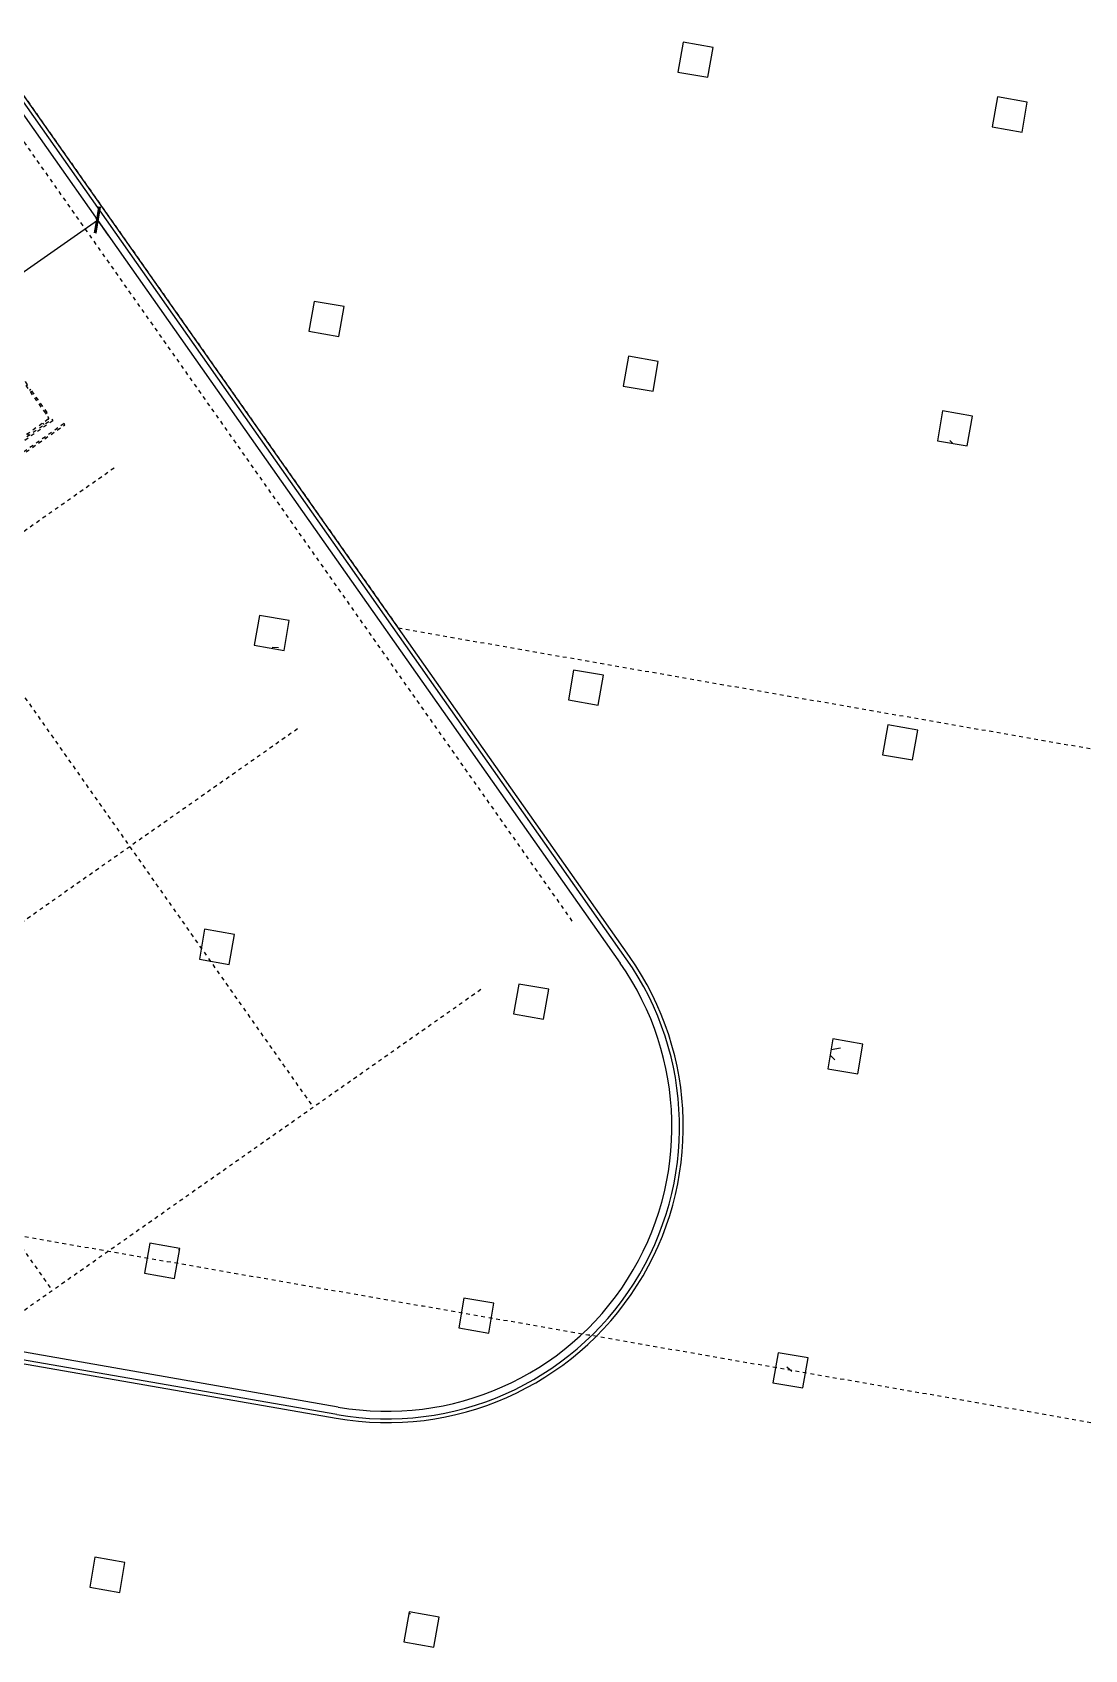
# Model space of a CAD drawing. Extents: x 274235 to 276654, y 142848 to 144425.
# Drawn here: x 276143.54 to 276171.26, y 143142.44 to 143185.07 of the extents above; entities that cross this region are included whole.
import ezdxf

# ---------------------------------------------------------------- set-up
doc = ezdxf.new("R2010")
doc.units = 0
doc.header["$LTSCALE"] = 1.5
for name, pattern in [('ACM-G-CENTER', [50.8, 31.75, -6.35, 6.35, -6.35]), ('ACM-G-HIDDEN2', [4.7625, 3.175, -1.5875]), ('ATDASH', [1.5875, 0.79375, -0.79375]), ('DASH', [0.35, 0.25, -0.1])]:
    doc.linetypes.add(name, pattern=pattern)
doc.layers.get('0').update_dxf_attribs({"linetype": 'CONTINUOUS', "lineweight": 0})
for name, color, linetype, lineweight in [('_ACM-A-ANNO-DIMS', 7, 'CONTINUOUS', 5), ('_ACM-A-ANNO-DIMS-200', 7, 'CONTINUOUS', 5), ('_ACM-A-DETL', 7, 'CONTINUOUS', 5), ('_ACM-A-EQPM', 3, 'CONTINUOUS', 5), ('_ACM-A-FLOR-WDWK', 1, 'CONTINUOUS', 5), ('_ACM-A-GRID', 3, 'CONTINUOUS', 5), ('_ACM-A-WALL-FULL', 6, 'CONTINUOUS', 13), ('_ACM-S-STRU-CLOS', 5, 'CONTINUOUS', 5)]:
    doc.layers.add(name, color=color, linetype=linetype, lineweight=lineweight)
doc.styles.add('Arial', font='arial.ttf', dxfattribs={"height": 750})
doc.styles.add('Arial_1', font='arial.ttf', dxfattribs={"height": 1250})
doc.dimstyles.new('acm_Review_DIMS', dxfattribs={"dimscale": 304.8, "dimtxt": 1275.32425, "dimasz": 4.10105, "dimexe": 4.10105, "dimexo": 2.46063, "dimgap": 3.28084, "dimtad": 1, "dimdec": 3, "dimrnd": 0.001, "dimzin": 0, "dimdsep": 46, "dimtxsty": 'Arial_1', "dimblk1": 'OBLIQUE', "dimblk2": 'OBLIQUE', "dimsah": 1, "dimcen": 0.09, "dimaunit": 1, "dimadec": 4, "dimazin": 0, "dimtfac": 1, "dimtdec": 4, "dimtix": 1, "dimtmove": 0, "dimatfit": 3, "dimfxl": 1, "dimtvp": 1, "dimtfill": 1, "dimtolj": 1, "dimtzin": 0, "dimarcsym": 2})

# ---------------------------------------------------------------- blocks, each defined once
blk = doc.blocks.new('M_Concrete-Rectangular-Column - 800 x 800mm-3794219-B1_Working')
at = {"layer": '_ACM-S-STRU-CLOS'}
h = blk.add_hatch(dxfattribs=at)
h.set_pattern_fill('FP_1', color=256, style=0, pattern_type=2)
h.set_pattern_definition([(50, (-907804, -730404.6), (3643.682, -318.781), [381, -4191]), (355, (-907804, -730404.6), (-704.856, 3821.136), [304.8, -3352.8]), (100.451, (-907500.5, -730431), (2938.852, 3502.332), [323.8, -3561.801]), (46.184, (-907804, -729388.6), (5421.582, -840.855), [571.5, -6286.5]), (96.636, (-907352.3, -729458.6), (4748.051, 4948.551), [485.7, -5342.702]), (351.184, (-907804, -729388.6), (4748.1, 4948.506), [457.2, -5029.2]), (21, (-907296, -729642.6), (3032.288, -2045.3045), [381, -4191]), (326, (-907296, -729642.6), (1236.042, 3683.762), [304.8, -3352.8]), (71.451, (-907043.4, -729813), (4268.343, 1638.425), [323.8, -3561.801]), (37.5, (-907804.1, -730404.6), (61.772, 1691.1008), [167.64, -3144.52, 167.64, -6601.46]), (37.5, (-907804.1, -730404.6), (61.772, 1691.1008), [-3479.8, -3235.96, 167.64, -3197.86]), (7.5, (-907804.1, -730404.6), (1336.3933, 2003.6115), [167.64, -1772.92, 167.64, -4351.02]), (7.5, (-907804.1, -730404.6), (1336.3933, 2003.6115), [-2108.2, -3068.32, 167.64, -1115.06]), (327.5, (-908937, -730404.6), (2711.8178, -114.5786), [167.64, -1102.36, -9220.2]), (327.5, (-908937, -730404.6), (2711.8178, -114.5786), [-1270, 167.64, -3794.76, -5257.8]), (327.5, (-908937, -730404.6), (2711.8178, -114.5786), [-5232.4, 167.64, -5090.16]), (317.5, (-909445, -730404.6), (2962.5856, 508.5334), [167.64, -1483.36, 167.64, -6197.6]), (317.5, (-909445, -730404.6), (2962.5856, 508.5334), [-1818.64, -2463.8, 167.64, -3566.16])])
h.paths.add_polyline_path([(400, -400), (400, 400), (-400, 400), (-400, -400)])
at = {"layer": '_ACM-A-DETL', "color": 250}
for p, q in [((400, 400), (-400, 400)), ((-400, 400), (-400, -400)), ((400, -400), (400, 400)), ((-400, -400), (400, -400))]:
    blk.add_line(p, q, dxfattribs=at)
blk = doc.blocks.new('M_Concrete-Rectangular-Column - 800 x 800mm-V117-B1_Working')
at = {"layer": '_ACM-S-STRU-CLOS'}
h = blk.add_hatch(dxfattribs=at)
h.set_pattern_fill('FP_72', color=256, style=0, pattern_type=2)
h.set_pattern_definition([(50, (-891004, -722004.6), (3643.682, -318.781), [381, -4191]), (355, (-891004, -722004.6), (-704.856, 3821.136), [304.8, -3352.8]), (100.451, (-890700.5, -722031), (2938.852, 3502.332), [323.8, -3561.801]), (46.184, (-891004, -720988.6), (5421.582, -840.855), [571.5, -6286.5]), (96.636, (-890552.3, -721058.6), (4748.051, 4948.551), [485.7, -5342.702]), (351.184, (-891004, -720988.6), (4748.1, 4948.506), [457.2, -5029.2]), (21, (-890496, -721242.6), (3032.288, -2045.3045), [381, -4191]), (326, (-890496, -721242.6), (1236.042, 3683.762), [304.8, -3352.8]), (71.451, (-890243.4, -721413), (4268.343, 1638.425), [323.8, -3561.801]), (37.5, (-891004.1, -722004.6), (61.772, 1691.1008), [167.64, -3144.52, 167.64, -6601.46]), (37.5, (-891004.1, -722004.6), (61.772, 1691.1008), [-3479.8, -3235.96, 167.64, -3197.86]), (7.5, (-891004.1, -722004.6), (1336.3933, 2003.6115), [167.64, -1772.92, 167.64, -4351.02]), (7.5, (-891004.1, -722004.6), (1336.3933, 2003.6115), [-2108.2, -3068.32, 167.64, -1115.06]), (327.5, (-892137, -722004.6), (2711.8178, -114.5786), [167.64, -1102.36, -9220.2]), (327.5, (-892137, -722004.6), (2711.8178, -114.5786), [-1270, 167.64, -3794.76, -5257.8]), (327.5, (-892137, -722004.6), (2711.8178, -114.5786), [-5232.4, 167.64, -5090.16]), (317.5, (-892645, -722004.6), (2962.5856, 508.5334), [167.64, -1483.36, 167.64, -6197.6]), (317.5, (-892645, -722004.6), (2962.5856, 508.5334), [-1818.64, -2463.8, 167.64, -3566.16])])
h.paths.add_polyline_path([(400, -400), (400, 400), (-400, 400), (-400, -400)])
at = {"layer": '_ACM-A-DETL', "color": 250}
for p, q in [((400, 400), (-400, 400)), ((-400, 400), (-400, -400)), ((400, -400), (400, 400)), ((-400, -400), (400, -400))]:
    blk.add_line(p, q, dxfattribs=at)
blk = doc.blocks.new('M_Concrete-Rectangular-Column - 800 x 800mm-V118-B1_Working')
at = {"layer": '_ACM-S-STRU-CLOS'}
h = blk.add_hatch(dxfattribs=at)
h.set_pattern_fill('FP_73', color=256, style=0, pattern_type=2)
h.set_pattern_definition([(50, (-899404, -722004.6), (3643.682, -318.781), [381, -4191]), (355, (-899404, -722004.6), (-704.856, 3821.136), [304.8, -3352.8]), (100.451, (-899100.5, -722031), (2938.852, 3502.332), [323.8, -3561.801]), (46.184, (-899404, -720988.6), (5421.582, -840.855), [571.5, -6286.5]), (96.636, (-898952.3, -721058.6), (4748.051, 4948.551), [485.7, -5342.702]), (351.184, (-899404, -720988.6), (4748.1, 4948.506), [457.2, -5029.2]), (21, (-898896, -721242.6), (3032.288, -2045.3045), [381, -4191]), (326, (-898896, -721242.6), (1236.042, 3683.762), [304.8, -3352.8]), (71.451, (-898643.4, -721413), (4268.343, 1638.425), [323.8, -3561.801]), (37.5, (-899404.1, -722004.6), (61.772, 1691.1008), [167.64, -3144.52, 167.64, -6601.46]), (37.5, (-899404.1, -722004.6), (61.772, 1691.1008), [-3479.8, -3235.96, 167.64, -3197.86]), (7.5, (-899404.1, -722004.6), (1336.3933, 2003.6115), [167.64, -1772.92, 167.64, -4351.02]), (7.5, (-899404.1, -722004.6), (1336.3933, 2003.6115), [-2108.2, -3068.32, 167.64, -1115.06]), (327.5, (-900537, -722004.6), (2711.8178, -114.5786), [167.64, -1102.36, -9220.2]), (327.5, (-900537, -722004.6), (2711.8178, -114.5786), [-1270, 167.64, -3794.76, -5257.8]), (327.5, (-900537, -722004.6), (2711.8178, -114.5786), [-5232.4, 167.64, -5090.16]), (317.5, (-901045, -722004.6), (2962.5856, 508.5334), [167.64, -1483.36, 167.64, -6197.6]), (317.5, (-901045, -722004.6), (2962.5856, 508.5334), [-1818.64, -2463.8, 167.64, -3566.16])])
h.paths.add_polyline_path([(400, -400), (400, 400), (-400, 400), (-400, -400)])
at = {"layer": '_ACM-A-DETL', "color": 250}
for p, q in [((400, 400), (-400, 400)), ((-400, 400), (-400, -400)), ((400, -400), (400, 400)), ((-400, -400), (400, -400))]:
    blk.add_line(p, q, dxfattribs=at)
blk = doc.blocks.new('M_Concrete-Rectangular-Column - 800 x 800mm-V131-B1_Working')
at = {"layer": '_ACM-S-STRU-CLOS'}
h = blk.add_hatch(dxfattribs=at)
h.set_pattern_fill('FP_81', color=256, style=0, pattern_type=2)
h.set_pattern_definition([(50.005, (-890942, -730480.2), (3643.71, -318.463), [381, -4191]), (355.005, (-890942, -730480), (-705.19, 3821.074), [304.8, -3352.8]), (100.456, (-890638.5, -730506.7), (2938.547, 3502.589), [323.8, -3561.801]), (46.189, (-890942, -729464), (5421.655, -840.382), [571.5, -6286.5]), (96.64, (-890490.4, -729534), (4747.706, 4948.883), [485.7, -5342.702]), (351.189, (-890942, -729464), (4747.67, 4948.92), [457.2, -5029.2]), (21.005, (-890434.2, -729718), (3032.466, -2045.04), [381, -4191]), (326.005, (-890434.2, -729718), (1235.721, 3683.87), [304.8, -3352.8]), (71.456, (-890181.5, -729888.6), (4268.2, 1638.797), [323.8, -3561.801]), (37.505, (-890942.1, -730480.2), (61.6245, 1691.1062), [167.64, -9913.62]), (37.505, (-890942.1, -730480.2), (61.6245, 1691.1062), [-167.64, -3144.52, -6769.1]), (37.505, (-890942.1, -730480.2), (61.6245, 1691.1062), [-3312.16, 167.64, -6601.46]), (37.505, (-890942.1, -730480.2), (61.6245, 1691.1062), [-3479.8, -3235.96, -3365.5]), (37.505, (-890942.1, -730480.2), (61.6245, 1691.1062), [-6715.76, 167.64, -3197.86]), (37.505, (-890942.1, -730480.2), (61.6245, 1691.1062), [-6883.4, -3197.86]), (7.505, (-890942.1, -730480.2), (1336.2184, 2003.728), [167.64, -1772.92, 167.64, -4351.02]), (7.505, (-890942.1, -730480.2), (1336.2184, 2003.728), [-2108.2, -3068.32, 167.64, -1115.06]), (327.505, (-892075, -730480.3), (2711.8278, -114.342), [167.64, -1102.36, -9220.2]), (327.505, (-892075, -730480.3), (2711.8278, -114.342), [-1270, 167.64, -3794.76, -5257.8]), (327.505, (-892075, -730480.3), (2711.8278, -114.342), [-5232.4, 167.64, -5090.16]), (317.505, (-892583, -730480.3), (2962.541, 508.792), [167.64, -1483.36, -6365.24]), (317.505, (-892583, -730480.3), (2962.541, 508.792), [-1651, 167.64, -2463.8, -3733.8]), (317.505, (-892583, -730480.3), (2962.541, 508.792), [-4282.44, 167.64, -3566.16])])
h.paths.add_polyline_path([(400, -400), (400, 400), (-400, 400), (-400, -400)])
at = {"layer": '_ACM-A-DETL', "color": 250}
for p, q in [((400, 400), (-400, 400)), ((-400, 400), (-400, -400)), ((400, -400), (400, 400)), ((-400, -400), (400, -400))]:
    blk.add_line(p, q, dxfattribs=at)
blk = doc.blocks.new('M_Concrete-Rectangular-Column - 800 x 800mm-V132-B1_Working')
at = {"layer": '_ACM-A-DETL', "color": 250}
for p, q in [((400, 400), (-400, 400)), ((-400, 400), (-400, -400)), ((400, -400), (400, 400)), ((-400, -400), (400, -400))]:
    blk.add_line(p, q, dxfattribs=at)
blk = doc.blocks.new('M_Concrete-Rectangular-Column - 800 x 800mm-V663-B1_Working')
at = {"layer": '_ACM-S-STRU-CLOS'}
h = blk.add_hatch(dxfattribs=at)
h.set_pattern_fill('FP_414', color=256, style=0, pattern_type=2)
h.set_pattern_definition([(50, (-899404, -764004.6), (3643.682, -318.781), [381, -4191]), (355, (-899404, -764004.6), (-704.856, 3821.136), [304.8, -3352.8]), (100.451, (-899100.5, -764031), (2938.852, 3502.332), [323.8, -3561.801]), (46.184, (-899404, -762988.6), (5421.582, -840.855), [571.5, -6286.5]), (96.636, (-898952.3, -763058.6), (4748.051, 4948.551), [485.7, -5342.702]), (351.184, (-899404, -762988.6), (4748.1, 4948.506), [457.2, -5029.2]), (21, (-898896, -763242.6), (3032.288, -2045.3045), [381, -4191]), (326, (-898896, -763242.6), (1236.042, 3683.762), [304.8, -3352.8]), (71.451, (-898643.4, -763413), (4268.343, 1638.425), [323.8, -3561.801]), (37.5, (-899404.1, -764004.6), (61.772, 1691.1008), [167.64, -3144.52, 167.64, -6601.46]), (37.5, (-899404.1, -764004.6), (61.772, 1691.1008), [-3479.8, -3235.96, 167.64, -3197.86]), (7.5, (-899404.1, -764004.6), (1336.3933, 2003.6115), [167.64, -1772.92, 167.64, -4351.02]), (7.5, (-899404.1, -764004.6), (1336.3933, 2003.6115), [-2108.2, -3068.32, 167.64, -1115.06]), (327.5, (-900537, -764004.6), (2711.8178, -114.5786), [167.64, -1102.36, -9220.2]), (327.5, (-900537, -764004.6), (2711.8178, -114.5786), [-1270, 167.64, -3794.76, -5257.8]), (327.5, (-900537, -764004.6), (2711.8178, -114.5786), [-5232.4, 167.64, -5090.16]), (317.5, (-901045, -764004.6), (2962.5856, 508.5334), [167.64, -1483.36, 167.64, -6197.6]), (317.5, (-901045, -764004.6), (2962.5856, 508.5334), [-1818.64, -2463.8, 167.64, -3566.16])])
h.paths.add_polyline_path([(400, -400), (400, 400), (-400, 400), (-400, -400)])
at = {"layer": '_ACM-A-DETL', "color": 250}
for p, q in [((400, 400), (-400, 400)), ((-400, 400), (-400, -400)), ((400, -400), (400, 400)), ((-400, -400), (400, -400))]:
    blk.add_line(p, q, dxfattribs=at)
blk = doc.blocks.new('M_Concrete-Rectangular-Column - 800 x 800mm-V669-B1_Working')
at = {"layer": '_ACM-A-DETL', "color": 250}
for p, q in [((400, 400), (-400, 400)), ((-400, 400), (-400, -400)), ((400, -400), (400, 400)), ((-400, -400), (400, -400))]:
    blk.add_line(p, q, dxfattribs=at)
blk = doc.blocks.new('M_Concrete-Rectangular-Column - 800 x 800mm-V670-B1_Working')
at = {"layer": '_ACM-S-STRU-CLOS'}
h = blk.add_hatch(dxfattribs=at)
h.set_pattern_fill('FP_418', color=256, style=0, pattern_type=2)
h.set_pattern_definition([(50, (-891004, -755604.6), (3643.682, -318.781), [381, -4191]), (355, (-891004, -755604.6), (-704.856, 3821.136), [304.8, -3352.8]), (100.451, (-890700.5, -755631), (2938.852, 3502.332), [323.8, -3561.801]), (46.184, (-891004, -754588.6), (5421.582, -840.855), [571.5, -6286.5]), (96.636, (-890552.3, -754658.6), (4748.051, 4948.551), [485.7, -5342.702]), (351.184, (-891004, -754588.6), (4748.1, 4948.506), [457.2, -5029.2]), (21, (-890496, -754842.6), (3032.288, -2045.3045), [381, -4191]), (326, (-890496, -754842.6), (1236.042, 3683.762), [304.8, -3352.8]), (71.451, (-890243.4, -755013), (4268.343, 1638.425), [323.8, -3561.801]), (37.5, (-891004.1, -755604.6), (61.772, 1691.1008), [167.64, -3144.52, 167.64, -6601.46]), (37.5, (-891004.1, -755604.6), (61.772, 1691.1008), [-3479.8, -3235.96, 167.64, -3197.86]), (7.5, (-891004.1, -755604.6), (1336.3933, 2003.6115), [167.64, -1772.92, 167.64, -4351.02]), (7.5, (-891004.1, -755604.6), (1336.3933, 2003.6115), [-2108.2, -3068.32, 167.64, -1115.06]), (327.5, (-892137, -755604.6), (2711.8178, -114.5786), [167.64, -1102.36, -9220.2]), (327.5, (-892137, -755604.6), (2711.8178, -114.5786), [-1270, 167.64, -3794.76, -5257.8]), (327.5, (-892137, -755604.6), (2711.8178, -114.5786), [-5232.4, 167.64, -5090.16]), (317.5, (-892645, -755604.6), (2962.5856, 508.5334), [167.64, -1483.36, 167.64, -6197.6]), (317.5, (-892645, -755604.6), (2962.5856, 508.5334), [-1818.64, -2463.8, 167.64, -3566.16])])
h.paths.add_polyline_path([(400, -400), (400, 400), (-400, 400), (-400, -400)])
at = {"layer": '_ACM-A-DETL', "color": 250}
for p, q in [((400, 400), (-400, 400)), ((-400, 400), (-400, -400)), ((400, -400), (400, 400)), ((-400, -400), (400, -400))]:
    blk.add_line(p, q, dxfattribs=at)
blk = doc.blocks.new('M_Concrete-Rectangular-Column - 800 x 800mm-V672-B1_Working')
at = {"layer": '_ACM-A-DETL', "color": 250}
for p, q in [((400, 400), (-400, 400)), ((-400, 400), (-400, -400)), ((400, -400), (400, 400)), ((-400, -400), (400, -400))]:
    blk.add_line(p, q, dxfattribs=at)
blk = doc.blocks.new('M_Concrete-Rectangular-Column - 800 x 800mm-V678-B1_Working')
at = {"layer": '_ACM-S-STRU-CLOS'}
h = blk.add_hatch(dxfattribs=at)
h.set_pattern_fill('FP_423', color=256, style=0, pattern_type=2)
h.set_pattern_definition([(50, (-907804, -755604.6), (3643.682, -318.781), [381, -4191]), (355, (-907804, -755604.6), (-704.856, 3821.136), [304.8, -3352.8]), (100.451, (-907500.5, -755631), (2938.852, 3502.332), [323.8, -3561.801]), (46.184, (-907804, -754588.6), (5421.582, -840.855), [571.5, -6286.5]), (96.636, (-907352.3, -754658.6), (4748.051, 4948.551), [485.7, -5342.702]), (351.184, (-907804, -754588.6), (4748.1, 4948.506), [457.2, -5029.2]), (21, (-907296, -754842.6), (3032.288, -2045.3045), [381, -4191]), (326, (-907296, -754842.6), (1236.042, 3683.762), [304.8, -3352.8]), (71.451, (-907043.4, -755013), (4268.343, 1638.425), [323.8, -3561.801]), (37.5, (-907804.1, -755604.6), (61.772, 1691.1008), [167.64, -3144.52, 167.64, -6601.46]), (37.5, (-907804.1, -755604.6), (61.772, 1691.1008), [-3479.8, -3235.96, 167.64, -3197.86]), (7.5, (-907804.1, -755604.6), (1336.3933, 2003.6115), [167.64, -1772.92, 167.64, -4351.02]), (7.5, (-907804.1, -755604.6), (1336.3933, 2003.6115), [-2108.2, -3068.32, 167.64, -1115.06]), (327.5, (-908937, -755604.6), (2711.8178, -114.5786), [167.64, -1102.36, -9220.2]), (327.5, (-908937, -755604.6), (2711.8178, -114.5786), [-1270, 167.64, -3794.76, -5257.8]), (327.5, (-908937, -755604.6), (2711.8178, -114.5786), [-5232.4, 167.64, -5090.16]), (317.5, (-909445, -755604.6), (2962.5856, 508.5334), [167.64, -1483.36, 167.64, -6197.6]), (317.5, (-909445, -755604.6), (2962.5856, 508.5334), [-1818.64, -2463.8, 167.64, -3566.16])])
h.paths.add_polyline_path([(400, -400), (400, 400), (-400, 400), (-400, -400)])
at = {"layer": '_ACM-A-DETL', "color": 250}
for p, q in [((400, 400), (-400, 400)), ((-400, 400), (-400, -400)), ((400, -400), (400, 400)), ((-400, -400), (400, -400))]:
    blk.add_line(p, q, dxfattribs=at)
blk = doc.blocks.new('M_Concrete-Rectangular-Column - 800 x 800mm-V1091-B1_Working')
at = {"layer": '_ACM-S-STRU-CLOS'}
h = blk.add_hatch(dxfattribs=at)
h.set_pattern_fill('FP_684', color=256, style=0, pattern_type=2)
h.set_pattern_definition([(50, (-907804, -738804.6), (3643.682, -318.781), [381, -4191]), (355, (-907804, -738804.6), (-704.856, 3821.136), [304.8, -3352.8]), (100.451, (-907500.5, -738831), (2938.852, 3502.332), [323.8, -3561.801]), (46.184, (-907804, -737788.6), (5421.582, -840.855), [571.5, -6286.5]), (96.636, (-907352.3, -737858.6), (4748.051, 4948.551), [485.7, -5342.702]), (351.184, (-907804, -737788.6), (4748.1, 4948.506), [457.2, -5029.2]), (21, (-907296, -738042.6), (3032.288, -2045.3045), [381, -4191]), (326, (-907296, -738042.6), (1236.042, 3683.762), [304.8, -3352.8]), (71.451, (-907043.4, -738213), (4268.343, 1638.425), [323.8, -3561.801]), (37.5, (-907804.1, -738804.6), (61.772, 1691.1008), [167.64, -3144.52, 167.64, -6601.46]), (37.5, (-907804.1, -738804.6), (61.772, 1691.1008), [-3479.8, -3235.96, 167.64, -3197.86]), (7.5, (-907804.1, -738804.6), (1336.3933, 2003.6115), [167.64, -1772.92, 167.64, -4351.02]), (7.5, (-907804.1, -738804.6), (1336.3933, 2003.6115), [-2108.2, -3068.32, 167.64, -1115.06]), (327.5, (-908937, -738804.6), (2711.8178, -114.5786), [167.64, -1102.36, -9220.2]), (327.5, (-908937, -738804.6), (2711.8178, -114.5786), [-1270, 167.64, -3794.76, -5257.8]), (327.5, (-908937, -738804.6), (2711.8178, -114.5786), [-5232.4, 167.64, -5090.16]), (317.5, (-909445, -738804.6), (2962.5856, 508.5334), [167.64, -1483.36, 167.64, -6197.6]), (317.5, (-909445, -738804.6), (2962.5856, 508.5334), [-1818.64, -2463.8, 167.64, -3566.16])])
h.paths.add_polyline_path([(400, -400), (400, 400), (-400, 400), (-400, -400)])
at = {"layer": '_ACM-A-DETL', "color": 250}
for p, q in [((400, 400), (-400, 400)), ((-400, 400), (-400, -400)), ((400, -400), (400, 400)), ((-400, -400), (400, -400))]:
    blk.add_line(p, q, dxfattribs=at)
blk = doc.blocks.new('M_Concrete-Rectangular-Column - 800 x 800mm-V1099-B1_Working')
at = {"layer": '_ACM-A-DETL', "color": 250}
for p, q in [((400, 400), (-400, 400)), ((-400, 400), (-400, -400)), ((400, -400), (400, 400)), ((-400, -400), (400, -400))]:
    blk.add_line(p, q, dxfattribs=at)
blk = doc.blocks.new('M_Concrete-Rectangular-Column - 800 x 800mm-V1100-B1_Working')
at = {"layer": '_ACM-A-DETL', "color": 250}
for p, q in [((400, 400), (-400, 400)), ((-400, 400), (-400, -400)), ((400, -400), (400, 400)), ((-400, -400), (400, -400))]:
    blk.add_line(p, q, dxfattribs=at)
blk = doc.blocks.new('M_Concrete-Rectangular-Column - 800 x 800mm-V1101-B1_Working')
at = {"layer": '_ACM-A-DETL', "color": 250}
for p, q in [((400, 400), (-400, 400)), ((-400, 400), (-400, -400)), ((400, -400), (400, 400)), ((-400, -400), (400, -400))]:
    blk.add_line(p, q, dxfattribs=at)
blk = doc.blocks.new('M_Concrete-Rectangular-Column - 800 x 800mm-V1109-B1_Working')
at = {"layer": '_ACM-S-STRU-CLOS'}
h = blk.add_hatch(dxfattribs=at)
h.set_pattern_fill('FP_694', color=256, style=0, pattern_type=2)
h.set_pattern_definition([(50.005, (-890940.7, -747280.2), (3643.71, -318.463), [381, -4191]), (355.005, (-890940.7, -747280), (-705.19, 3821.074), [304.8, -3352.8]), (100.456, (-890637, -747306.7), (2938.547, 3502.589), [323.8, -3561.801]), (46.189, (-890941, -746264), (5421.655, -840.382), [571.5, -6286.5]), (96.64, (-890489, -746334), (4747.706, 4948.883), [485.7, -5342.702]), (351.189, (-890941, -746264), (4747.67, 4948.92), [457.2, -5029.2]), (21.005, (-890432.8, -746518), (3032.466, -2045.04), [381, -4191]), (326.005, (-890432.8, -746518), (1235.721, 3683.87), [304.8, -3352.8]), (71.456, (-890180, -746688.6), (4268.2, 1638.797), [323.8, -3561.801]), (37.505, (-890940.7, -747280.2), (61.6245, 1691.1062), [167.64, -9913.62]), (37.505, (-890940.7, -747280.2), (61.6245, 1691.1062), [-167.64, -3144.52, -6769.1]), (37.505, (-890940.7, -747280.2), (61.6245, 1691.1062), [-3312.16, 167.64, -6601.46]), (37.505, (-890940.7, -747280.2), (61.6245, 1691.1062), [-3479.8, -3235.96, -3365.5]), (37.505, (-890940.7, -747280.2), (61.6245, 1691.1062), [-6715.76, 167.64, -3197.86]), (37.505, (-890940.7, -747280.2), (61.6245, 1691.1062), [-6883.4, -3197.86]), (7.505, (-890940.7, -747280.2), (1336.2184, 2003.728), [167.64, -1772.92, 167.64, -4351.02]), (7.505, (-890940.7, -747280.2), (1336.2184, 2003.728), [-2108.2, -3068.32, 167.64, -1115.06]), (327.505, (-892073.5, -747280.3), (2711.8278, -114.342), [167.64, -1102.36, -9220.2]), (327.505, (-892073.5, -747280.3), (2711.8278, -114.342), [-1270, 167.64, -3794.76, -5257.8]), (327.505, (-892073.5, -747280.3), (2711.8278, -114.342), [-5232.4, 167.64, -5090.16]), (317.505, (-892581.5, -747280.3), (2962.541, 508.792), [167.64, -1483.36, -6365.24]), (317.505, (-892581.5, -747280.3), (2962.541, 508.792), [-1651, 167.64, -2463.8, -3733.8]), (317.505, (-892581.5, -747280.3), (2962.541, 508.792), [-4282.44, 167.64, -3566.16])])
h.paths.add_polyline_path([(400, -400), (400, 400), (-400, 400), (-400, -400)])
at = {"layer": '_ACM-A-DETL', "color": 250}
for p, q in [((400, 400), (-400, 400)), ((-400, 400), (-400, -400)), ((400, -400), (400, 400)), ((-400, -400), (400, -400))]:
    blk.add_line(p, q, dxfattribs=at)
blk = doc.blocks.new('M_Concrete-Rectangular-Column - 800 x 800mm-V1110-B1_Working')
at = {"layer": '_ACM-A-DETL', "color": 250}
for p, q in [((400, 400), (-400, 400)), ((-400, 400), (-400, -400)), ((400, -400), (400, 400)), ((-400, -400), (400, -400))]:
    blk.add_line(p, q, dxfattribs=at)
blk = doc.blocks.new('BASEMENT20250512')
at = {"layer": '_ACM-A-DETL', "color": 250, "linetype": 'ACM-G-HIDDEN2'}
for p, q in [((872083.0952, 770087.5349), (894266.0648, 747904.5653)), ((894266.0648, 747904.5653), (980056.9014, 747904.5653))]:
    blk.add_line(p, q, dxfattribs=at)
at = {"layer": '_ACM-A-GRID', "linetype": 'ACM-G-CENTER'}
blk.add_line((1114634.7032, 730404.5654), (547415.2253, 730404.5654), dxfattribs=at)
at = {"layer": '_ACM-S-STRU-CLOS'}
for name, p in [('M_Concrete-Rectangular-Column - 800 x 800mm-V663-B1_Working', (899404.1238, 764004.5653)), ('M_Concrete-Rectangular-Column - 800 x 800mm-V669-B1_Working', (907804.1238, 764004.5653)), ('M_Concrete-Rectangular-Column - 800 x 800mm-V670-B1_Working', (891004.1238, 755604.5653)), ('M_Concrete-Rectangular-Column - 800 x 800mm-V672-B1_Working', (899404.1238, 755604.5653)), ('M_Concrete-Rectangular-Column - 800 x 800mm-V678-B1_Working', (907804.1238, 755604.5653)), ('M_Concrete-Rectangular-Column - 800 x 800mm-V1101-B1_Working', (907804.1238, 747204.5653)), ('M_Concrete-Rectangular-Column - 800 x 800mm-V1091-B1_Working', (907804.1238, 738804.5653)), ('M_Concrete-Rectangular-Column - 800 x 800mm-3794219-B1_Working', (907804.1238, 730404.5654)), ('M_Concrete-Rectangular-Column - 800 x 800mm-V117-B1_Working', (891004.1238, 722004.5654)), ('M_Concrete-Rectangular-Column - 800 x 800mm-V118-B1_Working', (899404.1238, 722004.5654))]:
    blk.add_blockref(name, p, dxfattribs=at)
at = {"layer": '_ACM-S-STRU-CLOS', "rotation": 359.9951371464885}
for name, p in [('M_Concrete-Rectangular-Column - 800 x 800mm-V1109-B1_Working', (891004.1238, 747204.5653)), ('M_Concrete-Rectangular-Column - 800 x 800mm-V1110-B1_Working', (899404.1238, 747204.5653)), ('M_Concrete-Rectangular-Column - 800 x 800mm-V1099-B1_Working', (891004.1238, 738804.5653)), ('M_Concrete-Rectangular-Column - 800 x 800mm-V1100-B1_Working', (899404.1238, 738804.5653)), ('M_Concrete-Rectangular-Column - 800 x 800mm-V131-B1_Working', (891004.1238, 730404.5654)), ('M_Concrete-Rectangular-Column - 800 x 800mm-V132-B1_Working', (899404.1238, 730404.5654))]:
    blk.add_blockref(name, p, dxfattribs=at)
blk = doc.blocks.new('BED_patient1 - MMBE-010_2100D-2091575-F5_Working')
at = {"layer": '_ACM-A-FLOR-WDWK', "linetype": 'DASH'}
for p, q in [((-500, 2050), (-500, 2100)), ((-500, 2100), (500, 2100)), ((500, 2050), (-500, 2050)), ((-450, 1840), (-500, 1840)), ((-500, 1840), (-500, 1097)), ((-450, 126), (-450, 1974)), ((-424, 2000), (399, 2000)), ((-250, 2000), (-250, 2050)), ((250, 2000), (250, 2050)), ((450, 1949), (450, 151)), ((450, 1840), (500, 1840)), ((500, 2050), (500, 2100)), ((500, 1840), (500, 1097)), ((-500, 1097), (-450, 1097)), ((-450, 942), (-500, 942)), ((-500, 942), (-500, 371)), ((500, 1097), (450, 1097)), ((450, 942), (500, 942)), ((500, 942), (500, 371)), ((-450, 603), (-133, 751)), ((-450, 603), (450, 501)), ((-350, 150), (-350, 483)), ((-350, 483), (350, 483)), ((-133, 751), (450, 518)), ((350, 483), (350, 150)), ((-500, 371), (-450, 371)), ((-500, 50), (-500, 0)), ((-500, 50), (500, 50)), ((399, 100), (-424, 100)), ((350, 150), (-350, 150)), ((-250, 50), (-250, 100)), ((250, 50), (250, 100)), ((500, 371), (450, 371)), ((500, 50), (500, 0)), ((500, 0), (-500, 0))]:
    blk.add_line(p, q, dxfattribs=at)
for centre, radius, start, end in [((-424, 1974), 25.8, 90, 180), ((399, 1949), 50.8, 360, 90), ((-424, 126), 25.8, 180, 270), ((399, 151), 50.8, 270, 360)]:
    blk.add_arc(centre, radius, start, end, dxfattribs=at)
blk = doc.blocks.new('1020 Cubicle Curtain_ L Shaped - 1020 Cubicle Curtain_ L Shaped-2848326-F5_Working')
at = {"layer": '_ACM-A-EQPM', "linetype": 'ATDASH'}
for p, q in [((142.875, -73.025), (41.275, -73.025)), ((41.275, -123.825), (142.875, -123.825)), ((142.875, -174.625), (41.275, -174.625)), ((41.275, -225.425), (142.875, -225.425)), ((142.875, -276.225), (41.275, -276.225)), ((41.275, -327.025), (142.875, -327.025)), ((74.6125, -22.225), (109.5375, -22.225)), ((74.6125, -22.225), (74.6125, -2066.625)), ((109.5375, -2066.625), (109.5375, -22.225)), ((1892.075, -2404.7625), (447.675, -2404.7625)), ((447.675, -2439.6875), (1892.075, -2439.6875)), ((1892.075, -2439.6875), (1892.075, -2404.7625))]:
    blk.add_line(p, q, dxfattribs=at)
for centre, radius, start, end in [((41.275, -98.425), 25.4, 90, 270), ((41.275, -200.025), 25.4, 90, 270), ((41.275, -301.625), 25.4, 90, 270), ((142.875, -47.625), 25.4, 270, 90), ((142.875, -149.225), 25.4, 270, 90), ((142.875, -250.825), 25.4, 270, 90), ((447.675, -2066.625), 373.0625, 180, 270), ((447.675, -2066.625), 338.1375, 180, 270)]:
    blk.add_arc(centre, radius, start, end, dxfattribs=at)
blk = doc.blocks.new('DIMBLOCK1-F5_Working')
at = {"layer": '_ACM-A-ANNO-DIMS-200', "lineweight": 35, "transparency": 16777216}
for points in [[(884611, 757135), (884611, 757489), (884611, 756782)], [(861560, 734083), (861560, 734437), (861560, 733730)]]:
    blk.add_hatch(color=256, dxfattribs=at).paths.add_polyline_path(points)
for p, q in [((884611, 757135), (884611, 757489)), ((884611, 757489), (884611, 756782)), ((884611, 756782), (884611, 757135)), ((861560, 734083), (861560, 734437)), ((861560, 734437), (861560, 733730)), ((861560, 733730), (861560, 734083))]:
    blk.add_line(p, q, dxfattribs=at)
at = {"layer": '_ACM-A-ANNO-DIMS-200', "transparency": 16777216}
for p, q in [((861560, 734083), (884611, 757135)), ((884611, 757135), (884573, 757173)), ((884611, 757135), (884965, 756782)), ((861560, 734083), (861522, 734121)), ((861560, 734083), (861913, 733730))]:
    blk.add_line(p, q, dxfattribs=at)
at = {"layer": '_ACM-A-ANNO-DIMS-200', "color": 0, "transparency": 16777216, "insert": (871186, 745194), "char_height": 500, "width": 3927.21, "attachment_point": 1, "rotation": 45, "line_spacing_factor": 0.941778, "style": 'Arial', "bg_fill": 3, "box_fill_scale": 1.25, "bg_fill_color": 256, "bg_fill_true_color": 13158600, "bg_fill_transparency": 0}
blk.add_mtext('32600.000', dxfattribs=at)
blk = doc.blocks.new('_Oblique')
at = {"color": 0, "linetype": 'ByBlock', "lineweight": -2}
blk.add_line((-0.5, -0.5), (0.5, 0.5), dxfattribs=at)
blk = doc.blocks.new('5f0512')
at = {"layer": '_ACM-A-GRID', "linetype": 'ACM-G-CENTER'}
for p, q in [((-153491.8825, 64063.8743), (-100034.61, 10606.6018)), ((-159431.5795, 58124.1773), (-105974.307, 4666.9048)), ((-165371.2764, 52184.4804), (-111914.0039, -1272.7921)), ((-114035.3242, 20364.6753), (-134399.9995, 0)), ((-108095.6273, 14424.9784), (-128460.3026, -5939.6969)), ((114430.5798, 0), (-445109.3669, 0))]:
    blk.add_line(p, q, dxfattribs=at)
at = {"layer": '_ACM-A-WALL-FULL', "lineweight": 18}
for p, q in [((-98453.4916, 10015.4329), (-128121.2584, 39683.1997)), ((-128333.3905, 39471.0677), (-98665.6237, 9803.3009)), ((-103968.9245, -3000), (-127823.5493, -3000)), ((-127823.5493, -3300), (-103968.9245, -3300))]:
    blk.add_line(p, q, dxfattribs=at)
at = {"layer": '_ACM-A-WALL-FULL'}
for p, q in [((-98524.2023, 9944.7222), (-128191.9691, 39612.489)), ((-103968.9245, -3200), (-127823.5493, -3200))]:
    blk.add_line(p, q, dxfattribs=at)
at = {"layer": '_ACM-A-WALL-FULL', "lineweight": 18}
for radius in [7800, 7500]:
    blk.add_arc((-103968.9245, 4500), radius, 270, 45, dxfattribs=at)
at = {"layer": '_ACM-A-WALL-FULL'}
blk.add_arc((-103968.9245, 4500), 7700, 270, 45, dxfattribs=at)
at = {"layer": '_ACM-A-EQPM', "rotation": 45.00000000001964}
blk.add_blockref('1020 Cubicle Curtain_ L Shaped - 1020 Cubicle Curtain_ L Shaped-2848326-F5_Working', (-118573.1112, 21656.5947), dxfattribs=at)
at = {"layer": '_ACM-A-FLOR-WDWK', "rotation": 225.0000000000053}
blk.add_blockref('BED_patient1 - MMBE-010_2100D-2091575-F5_Working', (-117676.9241, 22450.6403), dxfattribs=at)
at = {"layer": '_ACM-A-ANNO-DIMS'}
dim = blk.add_linear_dim(base=(-115592.9267, 26730.6039), p1=(-138894.6077, 3928.9228), p2=(-115842.9267, 26980.6039), angle=45, dimstyle='acm_Review_DIMS', override={"dimpost": '<>', "dimfxl": 32600}, dxfattribs=at)
dim.commit()
dim.dimension.update_dxf_attribs({"geometry": 'DIMBLOCK1-F5_Working', "text_midpoint": (-127582.2453, 15668.2415), "insert": (-1000204.1235, -730404.5654)})
at = {"layer": '_ACM-A-GRID', "linetype": 'ACM-G-CENTER'}
blk.add_line((-102155.9303, 8485.2814), (-122520.6056, -11879.3939), dxfattribs=at)

msp = doc.modelspace()

# ---------------------------------------------------------------- block references
at = {"xscale": 0.0009999999999999994, "yscale": 0.001, "zscale": 0.001, "rotation": 350.1075696352769}
msp.add_blockref('BASEMENT20250512', (275143.722, 142586.221), dxfattribs=at)

# ---------------------------------------------------------------- next in the draw order: block references
msp.add_blockref('5f0512', (276254.538, 143133.932), dxfattribs=at)

doc.saveas('drawing.dxf')
